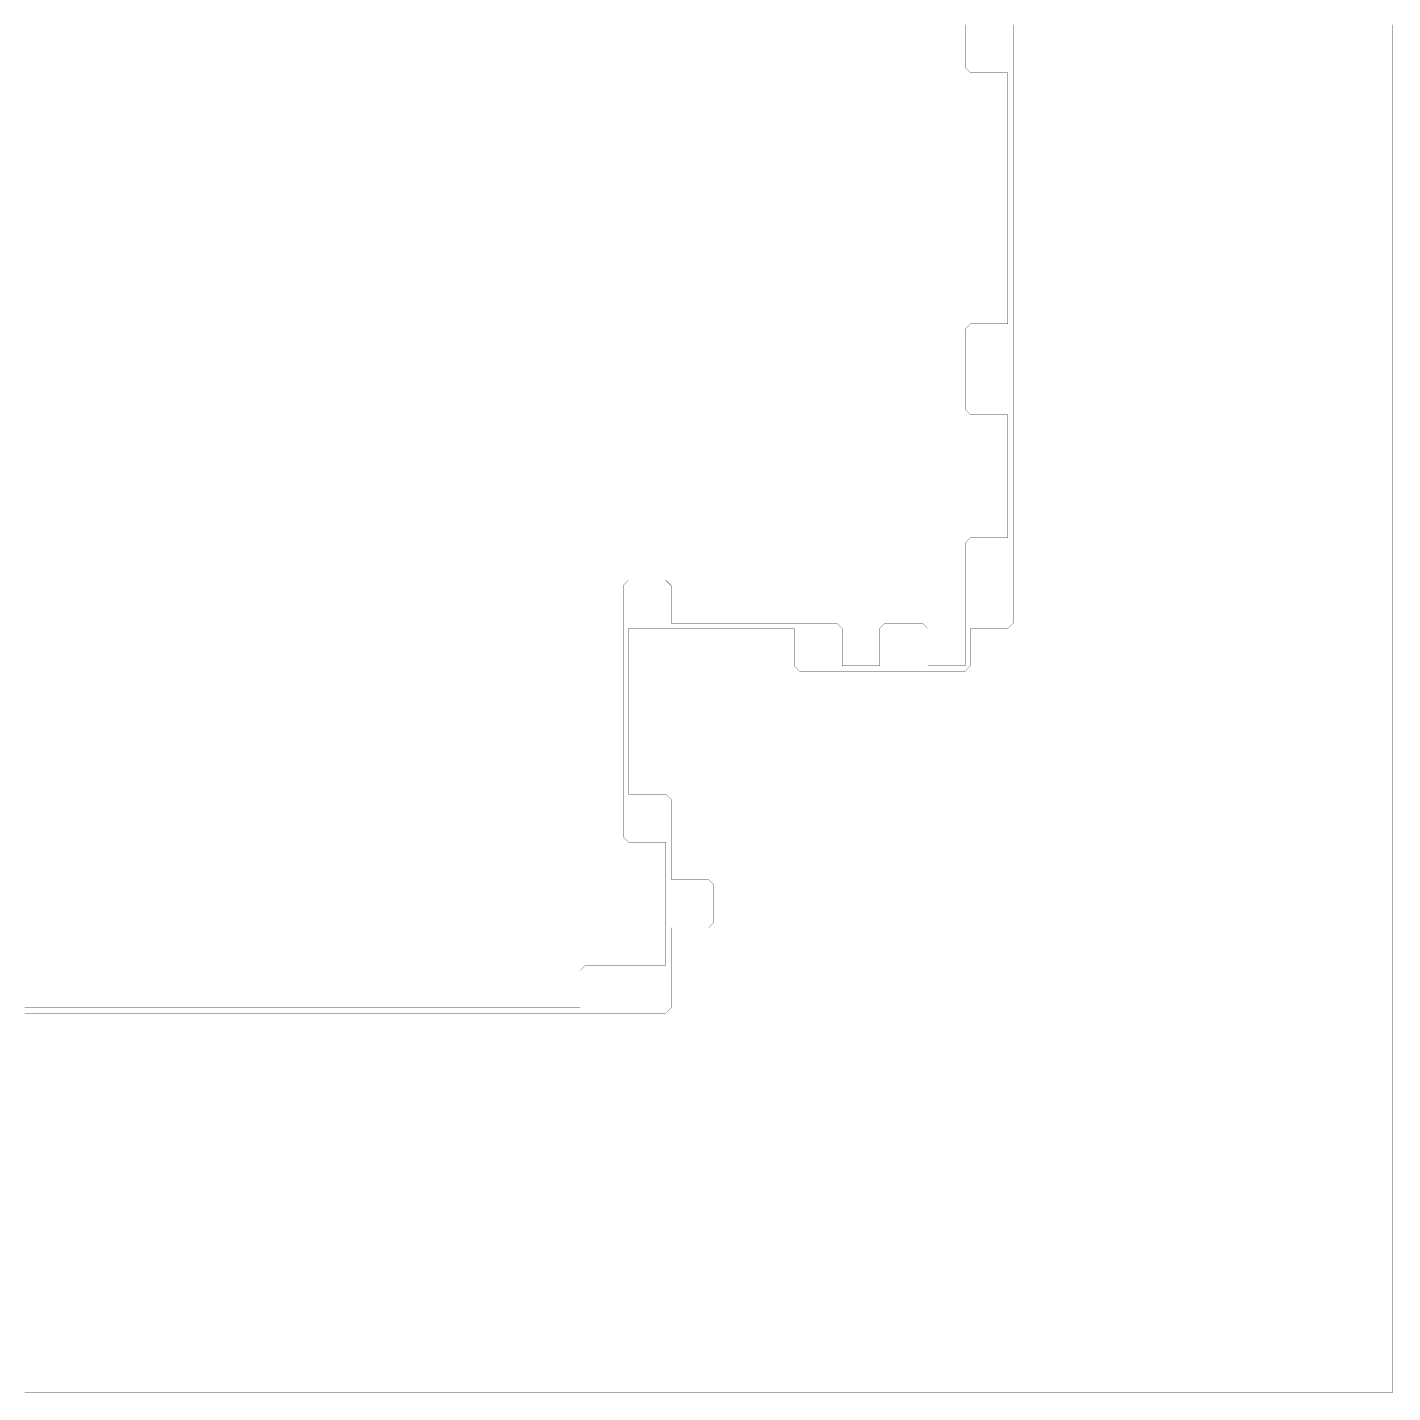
# Model space of a CAD drawing. Header units: metres. Extents: x 0 to 4990, y -4990 to 0.
# Drawn here: x 2495 to 4990, y -4990 to -2495 of the extents above; entities that cross this region are included whole.
import ezdxf

# ---------------------------------------------------------------- set-up
doc = ezdxf.new("R2010")
doc.units = ezdxf.units.M
doc.layers.add('conductor', color=1, linetype='Continuous')
doc.layers.add('substrate', color=5, linetype='Continuous')

msp = doc.modelspace()

# ---------------------------------------------------------------- linework, layer by layer
at = {"layer": 'conductor', "const_width": 0.5}
msp.add_lwpolyline([(2490.234375, -4287.109375), (2500, -4287.109375), (2509.765625, -4287.109375), (2519.53125, -4287.109375), (2529.296875, -4287.109375), (2539.0625, -4287.109375), (2548.828125, -4287.109375), (2558.59375, -4287.109375), (2568.359375, -4287.109375), (2578.125, -4287.109375), (2587.890625, -4287.109375), (2597.65625, -4287.109375), (2607.421875, -4287.109375), (2617.1875, -4287.109375), (2626.953125, -4287.109375), (2636.71875, -4287.109375), (2646.484375, -4287.109375), (2656.25, -4287.109375), (2666.015625, -4287.109375), (2675.78125, -4287.109375), (2685.546875, -4287.109375), (2695.3125, -4287.109375), (2705.078125, -4287.109375), (2714.84375, -4287.109375), (2724.609375, -4287.109375), (2734.375, -4287.109375), (2744.140625, -4287.109375), (2753.90625, -4287.109375), (2763.671875, -4287.109375), (2773.4375, -4287.109375), (2783.203125, -4287.109375), (2792.96875, -4287.109375), (2802.734375, -4287.109375), (2812.5, -4287.109375), (2822.265625, -4287.109375), (2832.03125, -4287.109375), (2841.796875, -4287.109375), (2851.5625, -4287.109375), (2861.328125, -4287.109375), (2871.09375, -4287.109375), (2880.859375, -4287.109375), (2890.625, -4287.109375), (2900.390625, -4287.109375), (2910.15625, -4287.109375), (2919.921875, -4287.109375), (2929.6875, -4287.109375), (2939.453125, -4287.109375), (2949.21875, -4287.109375), (2958.984375, -4287.109375), (2968.75, -4287.109375), (2978.515625, -4287.109375), (2988.28125, -4287.109375), (2998.046875, -4287.109375), (3007.8125, -4287.109375), (3017.578125, -4287.109375), (3027.34375, -4287.109375), (3037.109375, -4287.109375), (3046.875, -4287.109375), (3056.640625, -4287.109375), (3066.40625, -4287.109375), (3076.171875, -4287.109375), (3085.9375, -4287.109375), (3095.703125, -4287.109375), (3105.46875, -4287.109375), (3115.234375, -4287.109375), (3125, -4287.109375), (3134.765625, -4287.109375), (3144.53125, -4287.109375), (3154.296875, -4287.109375), (3164.0625, -4287.109375), (3173.828125, -4287.109375), (3183.59375, -4287.109375), (3193.359375, -4287.109375), (3203.125, -4287.109375), (3212.890625, -4287.109375), (3222.65625, -4287.109375), (3232.421875, -4287.109375), (3242.1875, -4287.109375), (3251.953125, -4287.109375), (3261.71875, -4287.109375), (3271.484375, -4287.109375), (3281.25, -4287.109375), (3291.015625, -4287.109375), (3300.78125, -4287.109375), (3310.546875, -4287.109375), (3320.3125, -4287.109375), (3330.078125, -4287.109375), (3339.84375, -4287.109375), (3349.609375, -4287.109375), (3359.375, -4287.109375), (3369.140625, -4287.109375), (3378.90625, -4287.109375), (3388.671875, -4287.109375), (3398.4375, -4287.109375), (3408.203125, -4287.109375), (3417.96875, -4287.109375), (3427.734375, -4287.109375), (3437.5, -4287.109375), (3447.265625, -4287.109375), (3457.03125, -4287.109375), (3466.796875, -4287.109375), (3476.5625, -4287.109375), (3486.328125, -4287.109375), (3496.09375, -4287.109375), (3505.859375, -4287.109375), (3505.859375, -4277.34375), (3505.859375, -4267.578125), (3505.859375, -4257.8125), (3505.859375, -4248.046875), (3505.859375, -4238.28125), (3505.859375, -4228.515625), (3505.859375, -4218.75), (3515.625, -4208.984375), (3525.390625, -4208.984375), (3535.15625, -4208.984375), (3544.921875, -4208.984375), (3554.6875, -4208.984375), (3564.453125, -4208.984375), (3574.21875, -4208.984375), (3583.984375, -4208.984375), (3593.75, -4208.984375), (3603.515625, -4208.984375), (3613.28125, -4208.984375), (3623.046875, -4208.984375), (3632.8125, -4208.984375), (3642.578125, -4208.984375), (3652.34375, -4208.984375), (3662.109375, -4208.984375), (3662.109375, -4199.21875), (3662.109375, -4189.453125), (3662.109375, -4179.6875), (3662.109375, -4169.921875), (3662.109375, -4160.15625), (3662.109375, -4150.390625), (3662.109375, -4140.625), (3662.109375, -4130.859375), (3662.109375, -4121.09375), (3662.109375, -4111.328125), (3662.109375, -4101.5625), (3662.109375, -4091.796875), (3662.109375, -4082.03125), (3662.109375, -4072.265625), (3662.109375, -4062.5), (3662.109375, -4052.734375), (3662.109375, -4042.96875), (3662.109375, -4033.203125), (3662.109375, -4023.4375), (3662.109375, -4013.671875), (3662.109375, -4003.90625), (3662.109375, -3994.140625), (3662.109375, -3984.375), (3652.34375, -3984.375), (3642.578125, -3984.375), (3632.8125, -3984.375), (3623.046875, -3984.375), (3613.28125, -3984.375), (3603.515625, -3984.375), (3593.75, -3984.375), (3583.984375, -3974.609375), (3583.984375, -3964.84375), (3583.984375, -3955.078125), (3583.984375, -3945.3125), (3583.984375, -3935.546875), (3583.984375, -3925.78125), (3583.984375, -3916.015625), (3583.984375, -3906.25), (3583.984375, -3896.484375), (3583.984375, -3886.71875), (3583.984375, -3876.953125), (3583.984375, -3867.1875), (3583.984375, -3857.421875), (3583.984375, -3847.65625), (3583.984375, -3837.890625), (3583.984375, -3828.125), (3583.984375, -3818.359375), (3583.984375, -3808.59375), (3583.984375, -3798.828125), (3583.984375, -3789.0625), (3583.984375, -3779.296875), (3583.984375, -3769.53125), (3583.984375, -3759.765625), (3583.984375, -3750), (3583.984375, -3740.234375), (3583.984375, -3730.46875), (3583.984375, -3720.703125), (3583.984375, -3710.9375), (3583.984375, -3701.171875), (3583.984375, -3691.40625), (3583.984375, -3681.640625), (3583.984375, -3671.875), (3583.984375, -3662.109375), (3583.984375, -3652.34375), (3583.984375, -3642.578125), (3583.984375, -3632.8125), (3583.984375, -3623.046875), (3583.984375, -3613.28125), (3583.984375, -3603.515625), (3583.984375, -3593.75), (3583.984375, -3583.984375), (3583.984375, -3574.21875), (3583.984375, -3564.453125), (3583.984375, -3554.6875), (3583.984375, -3544.921875), (3583.984375, -3535.15625), (3583.984375, -3525.390625), (3583.984375, -3515.625), (3593.75, -3505.859375), (3603.515625, -3505.859375), (3613.28125, -3505.859375), (3623.046875, -3505.859375), (3632.8125, -3505.859375), (3642.578125, -3505.859375), (3652.34375, -3505.859375), (3662.109375, -3505.859375), (3671.875, -3515.625), (3671.875, -3525.390625), (3671.875, -3535.15625), (3671.875, -3544.921875), (3671.875, -3554.6875), (3671.875, -3564.453125), (3671.875, -3574.21875), (3671.875, -3583.984375), (3681.640625, -3583.984375), (3691.40625, -3583.984375), (3701.171875, -3583.984375), (3710.9375, -3583.984375), (3720.703125, -3583.984375), (3730.46875, -3583.984375), (3740.234375, -3583.984375), (3750, -3583.984375), (3759.765625, -3583.984375), (3769.53125, -3583.984375), (3779.296875, -3583.984375), (3789.0625, -3583.984375), (3798.828125, -3583.984375), (3808.59375, -3583.984375), (3818.359375, -3583.984375), (3828.125, -3583.984375), (3837.890625, -3583.984375), (3847.65625, -3583.984375), (3857.421875, -3583.984375), (3867.1875, -3583.984375), (3876.953125, -3583.984375), (3886.71875, -3583.984375), (3896.484375, -3583.984375), (3906.25, -3583.984375), (3916.015625, -3583.984375), (3925.78125, -3583.984375), (3935.546875, -3583.984375), (3945.3125, -3583.984375), (3955.078125, -3583.984375), (3964.84375, -3583.984375), (3974.609375, -3583.984375), (3984.375, -3593.75), (3984.375, -3603.515625), (3984.375, -3613.28125), (3984.375, -3623.046875), (3984.375, -3632.8125), (3984.375, -3642.578125), (3984.375, -3652.34375), (3984.375, -3662.109375), (3994.140625, -3662.109375), (4003.90625, -3662.109375), (4013.671875, -3662.109375), (4023.4375, -3662.109375), (4033.203125, -3662.109375), (4042.96875, -3662.109375), (4052.734375, -3662.109375), (4052.734375, -3652.34375), (4052.734375, -3642.578125), (4052.734375, -3632.8125), (4052.734375, -3623.046875), (4052.734375, -3613.28125), (4052.734375, -3603.515625), (4052.734375, -3593.75), (4062.5, -3583.984375), (4072.265625, -3583.984375), (4082.03125, -3583.984375), (4091.796875, -3583.984375), (4101.5625, -3583.984375), (4111.328125, -3583.984375), (4121.09375, -3583.984375), (4130.859375, -3583.984375), (4140.625, -3593.75), (4140.625, -3603.515625), (4140.625, -3613.28125), (4140.625, -3623.046875), (4140.625, -3632.8125), (4140.625, -3642.578125), (4140.625, -3652.34375), (4140.625, -3662.109375), (4150.390625, -3662.109375), (4160.15625, -3662.109375), (4169.921875, -3662.109375), (4179.6875, -3662.109375), (4189.453125, -3662.109375), (4199.21875, -3662.109375), (4208.984375, -3662.109375), (4208.984375, -3652.34375), (4208.984375, -3642.578125), (4208.984375, -3632.8125), (4208.984375, -3623.046875), (4208.984375, -3613.28125), (4208.984375, -3603.515625), (4208.984375, -3593.75), (4208.984375, -3583.984375), (4208.984375, -3574.21875), (4208.984375, -3564.453125), (4208.984375, -3554.6875), (4208.984375, -3544.921875), (4208.984375, -3535.15625), (4208.984375, -3525.390625), (4208.984375, -3515.625), (4208.984375, -3505.859375), (4208.984375, -3496.09375), (4208.984375, -3486.328125), (4208.984375, -3476.5625), (4208.984375, -3466.796875), (4208.984375, -3457.03125), (4208.984375, -3447.265625), (4208.984375, -3437.5), (4218.75, -3427.734375), (4228.515625, -3427.734375), (4238.28125, -3427.734375), (4248.046875, -3427.734375), (4257.8125, -3427.734375), (4267.578125, -3427.734375), (4277.34375, -3427.734375), (4287.109375, -3427.734375), (4287.109375, -3417.96875), (4287.109375, -3408.203125), (4287.109375, -3398.4375), (4287.109375, -3388.671875), (4287.109375, -3378.90625), (4287.109375, -3369.140625), (4287.109375, -3359.375), (4287.109375, -3349.609375), (4287.109375, -3339.84375), (4287.109375, -3330.078125), (4287.109375, -3320.3125), (4287.109375, -3310.546875), (4287.109375, -3300.78125), (4287.109375, -3291.015625), (4287.109375, -3281.25), (4287.109375, -3271.484375), (4287.109375, -3261.71875), (4287.109375, -3251.953125), (4287.109375, -3242.1875), (4287.109375, -3232.421875), (4287.109375, -3222.65625), (4287.109375, -3212.890625), (4287.109375, -3203.125), (4277.34375, -3203.125), (4267.578125, -3203.125), (4257.8125, -3203.125), (4248.046875, -3203.125), (4238.28125, -3203.125), (4228.515625, -3203.125), (4218.75, -3203.125), (4208.984375, -3193.359375), (4208.984375, -3183.59375), (4208.984375, -3173.828125), (4208.984375, -3164.0625), (4208.984375, -3154.296875), (4208.984375, -3144.53125), (4208.984375, -3134.765625), (4208.984375, -3125), (4208.984375, -3115.234375), (4208.984375, -3105.46875), (4208.984375, -3095.703125), (4208.984375, -3085.9375), (4208.984375, -3076.171875), (4208.984375, -3066.40625), (4208.984375, -3056.640625), (4208.984375, -3046.875), (4218.75, -3037.109375), (4228.515625, -3037.109375), (4238.28125, -3037.109375), (4248.046875, -3037.109375), (4257.8125, -3037.109375), (4267.578125, -3037.109375), (4277.34375, -3037.109375), (4287.109375, -3037.109375), (4287.109375, -3027.34375), (4287.109375, -3017.578125), (4287.109375, -3007.8125), (4287.109375, -2998.046875), (4287.109375, -2988.28125), (4287.109375, -2978.515625), (4287.109375, -2968.75), (4287.109375, -2958.984375), (4287.109375, -2949.21875), (4287.109375, -2939.453125), (4287.109375, -2929.6875), (4287.109375, -2919.921875), (4287.109375, -2910.15625), (4287.109375, -2900.390625), (4287.109375, -2890.625), (4287.109375, -2880.859375), (4287.109375, -2871.09375), (4287.109375, -2861.328125), (4287.109375, -2851.5625), (4287.109375, -2841.796875), (4287.109375, -2832.03125), (4287.109375, -2822.265625), (4287.109375, -2812.5), (4287.109375, -2802.734375), (4287.109375, -2792.96875), (4287.109375, -2783.203125), (4287.109375, -2773.4375), (4287.109375, -2763.671875), (4287.109375, -2753.90625), (4287.109375, -2744.140625), (4287.109375, -2734.375), (4287.109375, -2724.609375), (4287.109375, -2714.84375), (4287.109375, -2705.078125), (4287.109375, -2695.3125), (4287.109375, -2685.546875), (4287.109375, -2675.78125), (4287.109375, -2666.015625), (4287.109375, -2656.25), (4287.109375, -2646.484375), (4287.109375, -2636.71875), (4287.109375, -2626.953125), (4287.109375, -2617.1875), (4287.109375, -2607.421875), (4287.109375, -2597.65625), (4287.109375, -2587.890625), (4287.109375, -2578.125), (4277.34375, -2578.125), (4267.578125, -2578.125), (4257.8125, -2578.125), (4248.046875, -2578.125), (4238.28125, -2578.125), (4228.515625, -2578.125), (4218.75, -2578.125), (4208.984375, -2568.359375), (4208.984375, -2558.59375), (4208.984375, -2548.828125), (4208.984375, -2539.0625), (4208.984375, -2529.296875), (4208.984375, -2519.53125), (4208.984375, -2509.765625), (4208.984375, -2500), (4208.984375, -2490.234375)], dxfattribs=at)
at = {"layer": 'substrate', "const_width": 0.5}
for points in [[(2490.234375, -4990.234375), (2500, -4990.234375), (2509.765625, -4990.234375), (2519.53125, -4990.234375), (2529.296875, -4990.234375), (2539.0625, -4990.234375), (2548.828125, -4990.234375), (2558.59375, -4990.234375), (2568.359375, -4990.234375), (2578.125, -4990.234375), (2587.890625, -4990.234375), (2597.65625, -4990.234375), (2607.421875, -4990.234375), (2617.1875, -4990.234375), (2626.953125, -4990.234375), (2636.71875, -4990.234375), (2646.484375, -4990.234375), (2656.25, -4990.234375), (2666.015625, -4990.234375), (2675.78125, -4990.234375), (2685.546875, -4990.234375), (2695.3125, -4990.234375), (2705.078125, -4990.234375), (2714.84375, -4990.234375), (2724.609375, -4990.234375), (2734.375, -4990.234375), (2744.140625, -4990.234375), (2753.90625, -4990.234375), (2763.671875, -4990.234375), (2773.4375, -4990.234375), (2783.203125, -4990.234375), (2792.96875, -4990.234375), (2802.734375, -4990.234375), (2812.5, -4990.234375), (2822.265625, -4990.234375), (2832.03125, -4990.234375), (2841.796875, -4990.234375), (2851.5625, -4990.234375), (2861.328125, -4990.234375), (2871.09375, -4990.234375), (2880.859375, -4990.234375), (2890.625, -4990.234375), (2900.390625, -4990.234375), (2910.15625, -4990.234375), (2919.921875, -4990.234375), (2929.6875, -4990.234375), (2939.453125, -4990.234375), (2949.21875, -4990.234375), (2958.984375, -4990.234375), (2968.75, -4990.234375), (2978.515625, -4990.234375), (2988.28125, -4990.234375), (2998.046875, -4990.234375), (3007.8125, -4990.234375), (3017.578125, -4990.234375), (3027.34375, -4990.234375), (3037.109375, -4990.234375), (3046.875, -4990.234375), (3056.640625, -4990.234375), (3066.40625, -4990.234375), (3076.171875, -4990.234375), (3085.9375, -4990.234375), (3095.703125, -4990.234375), (3105.46875, -4990.234375), (3115.234375, -4990.234375), (3125, -4990.234375), (3134.765625, -4990.234375), (3144.53125, -4990.234375), (3154.296875, -4990.234375), (3164.0625, -4990.234375), (3173.828125, -4990.234375), (3183.59375, -4990.234375), (3193.359375, -4990.234375), (3203.125, -4990.234375), (3212.890625, -4990.234375), (3222.65625, -4990.234375), (3232.421875, -4990.234375), (3242.1875, -4990.234375), (3251.953125, -4990.234375), (3261.71875, -4990.234375), (3271.484375, -4990.234375), (3281.25, -4990.234375), (3291.015625, -4990.234375), (3300.78125, -4990.234375), (3310.546875, -4990.234375), (3320.3125, -4990.234375), (3330.078125, -4990.234375), (3339.84375, -4990.234375), (3349.609375, -4990.234375), (3359.375, -4990.234375), (3369.140625, -4990.234375), (3378.90625, -4990.234375), (3388.671875, -4990.234375), (3398.4375, -4990.234375), (3408.203125, -4990.234375), (3417.96875, -4990.234375), (3427.734375, -4990.234375), (3437.5, -4990.234375), (3447.265625, -4990.234375), (3457.03125, -4990.234375), (3466.796875, -4990.234375), (3476.5625, -4990.234375), (3486.328125, -4990.234375), (3496.09375, -4990.234375), (3505.859375, -4990.234375), (3515.625, -4990.234375), (3525.390625, -4990.234375), (3535.15625, -4990.234375), (3544.921875, -4990.234375), (3554.6875, -4990.234375), (3564.453125, -4990.234375), (3574.21875, -4990.234375), (3583.984375, -4990.234375), (3593.75, -4990.234375), (3603.515625, -4990.234375), (3613.28125, -4990.234375), (3623.046875, -4990.234375), (3632.8125, -4990.234375), (3642.578125, -4990.234375), (3652.34375, -4990.234375), (3662.109375, -4990.234375), (3671.875, -4990.234375), (3681.640625, -4990.234375), (3691.40625, -4990.234375), (3701.171875, -4990.234375), (3710.9375, -4990.234375), (3720.703125, -4990.234375), (3730.46875, -4990.234375), (3740.234375, -4990.234375), (3750, -4990.234375), (3759.765625, -4990.234375), (3769.53125, -4990.234375), (3779.296875, -4990.234375), (3789.0625, -4990.234375), (3798.828125, -4990.234375), (3808.59375, -4990.234375), (3818.359375, -4990.234375), (3828.125, -4990.234375), (3837.890625, -4990.234375), (3847.65625, -4990.234375), (3857.421875, -4990.234375), (3867.1875, -4990.234375), (3876.953125, -4990.234375), (3886.71875, -4990.234375), (3896.484375, -4990.234375), (3906.25, -4990.234375), (3916.015625, -4990.234375), (3925.78125, -4990.234375), (3935.546875, -4990.234375), (3945.3125, -4990.234375), (3955.078125, -4990.234375), (3964.84375, -4990.234375), (3974.609375, -4990.234375), (3984.375, -4990.234375), (3994.140625, -4990.234375), (4003.90625, -4990.234375), (4013.671875, -4990.234375), (4023.4375, -4990.234375), (4033.203125, -4990.234375), (4042.96875, -4990.234375), (4052.734375, -4990.234375), (4062.5, -4990.234375), (4072.265625, -4990.234375), (4082.03125, -4990.234375), (4091.796875, -4990.234375), (4101.5625, -4990.234375), (4111.328125, -4990.234375), (4121.09375, -4990.234375), (4130.859375, -4990.234375), (4140.625, -4990.234375), (4150.390625, -4990.234375), (4160.15625, -4990.234375), (4169.921875, -4990.234375), (4179.6875, -4990.234375), (4189.453125, -4990.234375), (4199.21875, -4990.234375), (4208.984375, -4990.234375), (4218.75, -4990.234375), (4228.515625, -4990.234375), (4238.28125, -4990.234375), (4248.046875, -4990.234375), (4257.8125, -4990.234375), (4267.578125, -4990.234375), (4277.34375, -4990.234375), (4287.109375, -4990.234375), (4296.875, -4990.234375), (4306.640625, -4990.234375), (4316.40625, -4990.234375), (4326.171875, -4990.234375), (4335.9375, -4990.234375), (4345.703125, -4990.234375), (4355.46875, -4990.234375), (4365.234375, -4990.234375), (4375, -4990.234375), (4384.765625, -4990.234375), (4394.53125, -4990.234375), (4404.296875, -4990.234375), (4414.0625, -4990.234375), (4423.828125, -4990.234375), (4433.59375, -4990.234375), (4443.359375, -4990.234375), (4453.125, -4990.234375), (4462.890625, -4990.234375), (4472.65625, -4990.234375), (4482.421875, -4990.234375), (4492.1875, -4990.234375), (4501.953125, -4990.234375), (4511.71875, -4990.234375), (4521.484375, -4990.234375), (4531.25, -4990.234375), (4541.015625, -4990.234375), (4550.78125, -4990.234375), (4560.546875, -4990.234375), (4570.3125, -4990.234375), (4580.078125, -4990.234375), (4589.84375, -4990.234375), (4599.609375, -4990.234375), (4609.375, -4990.234375), (4619.140625, -4990.234375), (4628.90625, -4990.234375), (4638.671875, -4990.234375), (4648.4375, -4990.234375), (4658.203125, -4990.234375), (4667.96875, -4990.234375), (4677.734375, -4990.234375), (4687.5, -4990.234375), (4697.265625, -4990.234375), (4707.03125, -4990.234375), (4716.796875, -4990.234375), (4726.5625, -4990.234375), (4736.328125, -4990.234375), (4746.09375, -4990.234375), (4755.859375, -4990.234375), (4765.625, -4990.234375), (4775.390625, -4990.234375), (4785.15625, -4990.234375), (4794.921875, -4990.234375), (4804.6875, -4990.234375), (4814.453125, -4990.234375), (4824.21875, -4990.234375), (4833.984375, -4990.234375), (4843.75, -4990.234375), (4853.515625, -4990.234375), (4863.28125, -4990.234375), (4873.046875, -4990.234375), (4882.8125, -4990.234375), (4892.578125, -4990.234375), (4902.34375, -4990.234375), (4912.109375, -4990.234375), (4921.875, -4990.234375), (4931.640625, -4990.234375), (4941.40625, -4990.234375), (4951.171875, -4990.234375), (4960.9375, -4990.234375), (4970.703125, -4990.234375), (4980.46875, -4990.234375), (4990.234375, -4990.234375), (4990.234375, -4980.46875), (4990.234375, -4970.703125), (4990.234375, -4960.9375), (4990.234375, -4951.171875), (4990.234375, -4941.40625), (4990.234375, -4931.640625), (4990.234375, -4921.875), (4990.234375, -4912.109375), (4990.234375, -4902.34375), (4990.234375, -4892.578125), (4990.234375, -4882.8125), (4990.234375, -4873.046875), (4990.234375, -4863.28125), (4990.234375, -4853.515625), (4990.234375, -4843.75), (4990.234375, -4833.984375), (4990.234375, -4824.21875), (4990.234375, -4814.453125), (4990.234375, -4804.6875), (4990.234375, -4794.921875), (4990.234375, -4785.15625), (4990.234375, -4775.390625), (4990.234375, -4765.625), (4990.234375, -4755.859375), (4990.234375, -4746.09375), (4990.234375, -4736.328125), (4990.234375, -4726.5625), (4990.234375, -4716.796875), (4990.234375, -4707.03125), (4990.234375, -4697.265625), (4990.234375, -4687.5), (4990.234375, -4677.734375), (4990.234375, -4667.96875), (4990.234375, -4658.203125), (4990.234375, -4648.4375), (4990.234375, -4638.671875), (4990.234375, -4628.90625), (4990.234375, -4619.140625), (4990.234375, -4609.375), (4990.234375, -4599.609375), (4990.234375, -4589.84375), (4990.234375, -4580.078125), (4990.234375, -4570.3125), (4990.234375, -4560.546875), (4990.234375, -4550.78125), (4990.234375, -4541.015625), (4990.234375, -4531.25), (4990.234375, -4521.484375), (4990.234375, -4511.71875), (4990.234375, -4501.953125), (4990.234375, -4492.1875), (4990.234375, -4482.421875), (4990.234375, -4472.65625), (4990.234375, -4462.890625), (4990.234375, -4453.125), (4990.234375, -4443.359375), (4990.234375, -4433.59375), (4990.234375, -4423.828125), (4990.234375, -4414.0625), (4990.234375, -4404.296875), (4990.234375, -4394.53125), (4990.234375, -4384.765625), (4990.234375, -4375), (4990.234375, -4365.234375), (4990.234375, -4355.46875), (4990.234375, -4345.703125), (4990.234375, -4335.9375), (4990.234375, -4326.171875), (4990.234375, -4316.40625), (4990.234375, -4306.640625), (4990.234375, -4296.875), (4990.234375, -4287.109375), (4990.234375, -4277.34375), (4990.234375, -4267.578125), (4990.234375, -4257.8125), (4990.234375, -4248.046875), (4990.234375, -4238.28125), (4990.234375, -4228.515625), (4990.234375, -4218.75), (4990.234375, -4208.984375), (4990.234375, -4199.21875), (4990.234375, -4189.453125), (4990.234375, -4179.6875), (4990.234375, -4169.921875), (4990.234375, -4160.15625), (4990.234375, -4150.390625), (4990.234375, -4140.625), (4990.234375, -4130.859375), (4990.234375, -4121.09375), (4990.234375, -4111.328125), (4990.234375, -4101.5625), (4990.234375, -4091.796875), (4990.234375, -4082.03125), (4990.234375, -4072.265625), (4990.234375, -4062.5), (4990.234375, -4052.734375), (4990.234375, -4042.96875), (4990.234375, -4033.203125), (4990.234375, -4023.4375), (4990.234375, -4013.671875), (4990.234375, -4003.90625), (4990.234375, -3994.140625), (4990.234375, -3984.375), (4990.234375, -3974.609375), (4990.234375, -3964.84375), (4990.234375, -3955.078125), (4990.234375, -3945.3125), (4990.234375, -3935.546875), (4990.234375, -3925.78125), (4990.234375, -3916.015625), (4990.234375, -3906.25), (4990.234375, -3896.484375), (4990.234375, -3886.71875), (4990.234375, -3876.953125), (4990.234375, -3867.1875), (4990.234375, -3857.421875), (4990.234375, -3847.65625), (4990.234375, -3837.890625), (4990.234375, -3828.125), (4990.234375, -3818.359375), (4990.234375, -3808.59375), (4990.234375, -3798.828125), (4990.234375, -3789.0625), (4990.234375, -3779.296875), (4990.234375, -3769.53125), (4990.234375, -3759.765625), (4990.234375, -3750), (4990.234375, -3740.234375), (4990.234375, -3730.46875), (4990.234375, -3720.703125), (4990.234375, -3710.9375), (4990.234375, -3701.171875), (4990.234375, -3691.40625), (4990.234375, -3681.640625), (4990.234375, -3671.875), (4990.234375, -3662.109375), (4990.234375, -3652.34375), (4990.234375, -3642.578125), (4990.234375, -3632.8125), (4990.234375, -3623.046875), (4990.234375, -3613.28125), (4990.234375, -3603.515625), (4990.234375, -3593.75), (4990.234375, -3583.984375), (4990.234375, -3574.21875), (4990.234375, -3564.453125), (4990.234375, -3554.6875), (4990.234375, -3544.921875), (4990.234375, -3535.15625), (4990.234375, -3525.390625), (4990.234375, -3515.625), (4990.234375, -3505.859375), (4990.234375, -3496.09375), (4990.234375, -3486.328125), (4990.234375, -3476.5625), (4990.234375, -3466.796875), (4990.234375, -3457.03125), (4990.234375, -3447.265625), (4990.234375, -3437.5), (4990.234375, -3427.734375), (4990.234375, -3417.96875), (4990.234375, -3408.203125), (4990.234375, -3398.4375), (4990.234375, -3388.671875), (4990.234375, -3378.90625), (4990.234375, -3369.140625), (4990.234375, -3359.375), (4990.234375, -3349.609375), (4990.234375, -3339.84375), (4990.234375, -3330.078125), (4990.234375, -3320.3125), (4990.234375, -3310.546875), (4990.234375, -3300.78125), (4990.234375, -3291.015625), (4990.234375, -3281.25), (4990.234375, -3271.484375), (4990.234375, -3261.71875), (4990.234375, -3251.953125), (4990.234375, -3242.1875), (4990.234375, -3232.421875), (4990.234375, -3222.65625), (4990.234375, -3212.890625), (4990.234375, -3203.125), (4990.234375, -3193.359375), (4990.234375, -3183.59375), (4990.234375, -3173.828125), (4990.234375, -3164.0625), (4990.234375, -3154.296875), (4990.234375, -3144.53125), (4990.234375, -3134.765625), (4990.234375, -3125), (4990.234375, -3115.234375), (4990.234375, -3105.46875), (4990.234375, -3095.703125), (4990.234375, -3085.9375), (4990.234375, -3076.171875), (4990.234375, -3066.40625), (4990.234375, -3056.640625), (4990.234375, -3046.875), (4990.234375, -3037.109375), (4990.234375, -3027.34375), (4990.234375, -3017.578125), (4990.234375, -3007.8125), (4990.234375, -2998.046875), (4990.234375, -2988.28125), (4990.234375, -2978.515625), (4990.234375, -2968.75), (4990.234375, -2958.984375), (4990.234375, -2949.21875), (4990.234375, -2939.453125), (4990.234375, -2929.6875), (4990.234375, -2919.921875), (4990.234375, -2910.15625), (4990.234375, -2900.390625), (4990.234375, -2890.625), (4990.234375, -2880.859375), (4990.234375, -2871.09375), (4990.234375, -2861.328125), (4990.234375, -2851.5625), (4990.234375, -2841.796875), (4990.234375, -2832.03125), (4990.234375, -2822.265625), (4990.234375, -2812.5), (4990.234375, -2802.734375), (4990.234375, -2792.96875), (4990.234375, -2783.203125), (4990.234375, -2773.4375), (4990.234375, -2763.671875), (4990.234375, -2753.90625), (4990.234375, -2744.140625), (4990.234375, -2734.375), (4990.234375, -2724.609375), (4990.234375, -2714.84375), (4990.234375, -2705.078125), (4990.234375, -2695.3125), (4990.234375, -2685.546875), (4990.234375, -2675.78125), (4990.234375, -2666.015625), (4990.234375, -2656.25), (4990.234375, -2646.484375), (4990.234375, -2636.71875), (4990.234375, -2626.953125), (4990.234375, -2617.1875), (4990.234375, -2607.421875), (4990.234375, -2597.65625), (4990.234375, -2587.890625), (4990.234375, -2578.125), (4990.234375, -2568.359375), (4990.234375, -2558.59375), (4990.234375, -2548.828125), (4990.234375, -2539.0625), (4990.234375, -2529.296875), (4990.234375, -2519.53125), (4990.234375, -2509.765625), (4990.234375, -2500), (4990.234375, -2490.234375)], [(4296.875, -2490.234375), (4296.875, -2500), (4296.875, -2509.765625), (4296.875, -2519.53125), (4296.875, -2529.296875), (4296.875, -2539.0625), (4296.875, -2548.828125), (4296.875, -2558.59375), (4296.875, -2568.359375), (4296.875, -2578.125), (4296.875, -2587.890625), (4296.875, -2597.65625), (4296.875, -2607.421875), (4296.875, -2617.1875), (4296.875, -2626.953125), (4296.875, -2636.71875), (4296.875, -2646.484375), (4296.875, -2656.25), (4296.875, -2666.015625), (4296.875, -2675.78125), (4296.875, -2685.546875), (4296.875, -2695.3125), (4296.875, -2705.078125), (4296.875, -2714.84375), (4296.875, -2724.609375), (4296.875, -2734.375), (4296.875, -2744.140625), (4296.875, -2753.90625), (4296.875, -2763.671875), (4296.875, -2773.4375), (4296.875, -2783.203125), (4296.875, -2792.96875), (4296.875, -2802.734375), (4296.875, -2812.5), (4296.875, -2822.265625), (4296.875, -2832.03125), (4296.875, -2841.796875), (4296.875, -2851.5625), (4296.875, -2861.328125), (4296.875, -2871.09375), (4296.875, -2880.859375), (4296.875, -2890.625), (4296.875, -2900.390625), (4296.875, -2910.15625), (4296.875, -2919.921875), (4296.875, -2929.6875), (4296.875, -2939.453125), (4296.875, -2949.21875), (4296.875, -2958.984375), (4296.875, -2968.75), (4296.875, -2978.515625), (4296.875, -2988.28125), (4296.875, -2998.046875), (4296.875, -3007.8125), (4296.875, -3017.578125), (4296.875, -3027.34375), (4296.875, -3037.109375), (4296.875, -3046.875), (4296.875, -3056.640625), (4296.875, -3066.40625), (4296.875, -3076.171875), (4296.875, -3085.9375), (4296.875, -3095.703125), (4296.875, -3105.46875), (4296.875, -3115.234375), (4296.875, -3125), (4296.875, -3134.765625), (4296.875, -3144.53125), (4296.875, -3154.296875), (4296.875, -3164.0625), (4296.875, -3173.828125), (4296.875, -3183.59375), (4296.875, -3193.359375), (4296.875, -3203.125), (4296.875, -3212.890625), (4296.875, -3222.65625), (4296.875, -3232.421875), (4296.875, -3242.1875), (4296.875, -3251.953125), (4296.875, -3261.71875), (4296.875, -3271.484375), (4296.875, -3281.25), (4296.875, -3291.015625), (4296.875, -3300.78125), (4296.875, -3310.546875), (4296.875, -3320.3125), (4296.875, -3330.078125), (4296.875, -3339.84375), (4296.875, -3349.609375), (4296.875, -3359.375), (4296.875, -3369.140625), (4296.875, -3378.90625), (4296.875, -3388.671875), (4296.875, -3398.4375), (4296.875, -3408.203125), (4296.875, -3417.96875), (4296.875, -3427.734375), (4296.875, -3437.5), (4296.875, -3447.265625), (4296.875, -3457.03125), (4296.875, -3466.796875), (4296.875, -3476.5625), (4296.875, -3486.328125), (4296.875, -3496.09375), (4296.875, -3505.859375), (4296.875, -3515.625), (4296.875, -3525.390625), (4296.875, -3535.15625), (4296.875, -3544.921875), (4296.875, -3554.6875), (4296.875, -3564.453125), (4296.875, -3574.21875), (4296.875, -3583.984375), (4287.109375, -3593.75), (4277.34375, -3593.75), (4267.578125, -3593.75), (4257.8125, -3593.75), (4248.046875, -3593.75), (4238.28125, -3593.75), (4228.515625, -3593.75), (4218.75, -3593.75), (4218.75, -3603.515625), (4218.75, -3613.28125), (4218.75, -3623.046875), (4218.75, -3632.8125), (4218.75, -3642.578125), (4218.75, -3652.34375), (4218.75, -3662.109375), (4208.984375, -3671.875), (4199.21875, -3671.875), (4189.453125, -3671.875), (4179.6875, -3671.875), (4169.921875, -3671.875), (4160.15625, -3671.875), (4150.390625, -3671.875), (4140.625, -3671.875), (4130.859375, -3671.875), (4121.09375, -3671.875), (4111.328125, -3671.875), (4101.5625, -3671.875), (4091.796875, -3671.875), (4082.03125, -3671.875), (4072.265625, -3671.875), (4062.5, -3671.875), (4052.734375, -3671.875), (4042.96875, -3671.875), (4033.203125, -3671.875), (4023.4375, -3671.875), (4013.671875, -3671.875), (4003.90625, -3671.875), (3994.140625, -3671.875), (3984.375, -3671.875), (3974.609375, -3671.875), (3964.84375, -3671.875), (3955.078125, -3671.875), (3945.3125, -3671.875), (3935.546875, -3671.875), (3925.78125, -3671.875), (3916.015625, -3671.875), (3906.25, -3671.875), (3896.484375, -3662.109375), (3896.484375, -3652.34375), (3896.484375, -3642.578125), (3896.484375, -3632.8125), (3896.484375, -3623.046875), (3896.484375, -3613.28125), (3896.484375, -3603.515625), (3896.484375, -3593.75), (3886.71875, -3593.75), (3876.953125, -3593.75), (3867.1875, -3593.75), (3857.421875, -3593.75), (3847.65625, -3593.75), (3837.890625, -3593.75), (3828.125, -3593.75), (3818.359375, -3593.75), (3808.59375, -3593.75), (3798.828125, -3593.75), (3789.0625, -3593.75), (3779.296875, -3593.75), (3769.53125, -3593.75), (3759.765625, -3593.75), (3750, -3593.75), (3740.234375, -3593.75), (3730.46875, -3593.75), (3720.703125, -3593.75), (3710.9375, -3593.75), (3701.171875, -3593.75), (3691.40625, -3593.75), (3681.640625, -3593.75), (3671.875, -3593.75), (3662.109375, -3593.75), (3652.34375, -3593.75), (3642.578125, -3593.75), (3632.8125, -3593.75), (3623.046875, -3593.75), (3613.28125, -3593.75), (3603.515625, -3593.75), (3593.75, -3593.75), (3593.75, -3603.515625), (3593.75, -3613.28125), (3593.75, -3623.046875), (3593.75, -3632.8125), (3593.75, -3642.578125), (3593.75, -3652.34375), (3593.75, -3662.109375), (3593.75, -3671.875), (3593.75, -3681.640625), (3593.75, -3691.40625), (3593.75, -3701.171875), (3593.75, -3710.9375), (3593.75, -3720.703125), (3593.75, -3730.46875), (3593.75, -3740.234375), (3593.75, -3750), (3593.75, -3759.765625), (3593.75, -3769.53125), (3593.75, -3779.296875), (3593.75, -3789.0625), (3593.75, -3798.828125), (3593.75, -3808.59375), (3593.75, -3818.359375), (3593.75, -3828.125), (3593.75, -3837.890625), (3593.75, -3847.65625), (3593.75, -3857.421875), (3593.75, -3867.1875), (3593.75, -3876.953125), (3593.75, -3886.71875), (3593.75, -3896.484375), (3603.515625, -3896.484375), (3613.28125, -3896.484375), (3623.046875, -3896.484375), (3632.8125, -3896.484375), (3642.578125, -3896.484375), (3652.34375, -3896.484375), (3662.109375, -3896.484375), (3671.875, -3906.25), (3671.875, -3916.015625), (3671.875, -3925.78125), (3671.875, -3935.546875), (3671.875, -3945.3125), (3671.875, -3955.078125), (3671.875, -3964.84375), (3671.875, -3974.609375), (3671.875, -3984.375), (3671.875, -3994.140625), (3671.875, -4003.90625), (3671.875, -4013.671875), (3671.875, -4023.4375), (3671.875, -4033.203125), (3671.875, -4042.96875), (3671.875, -4052.734375), (3681.640625, -4052.734375), (3691.40625, -4052.734375), (3701.171875, -4052.734375), (3710.9375, -4052.734375), (3720.703125, -4052.734375), (3730.46875, -4052.734375), (3740.234375, -4052.734375), (3750, -4062.5), (3750, -4072.265625), (3750, -4082.03125), (3750, -4091.796875), (3750, -4101.5625), (3750, -4111.328125), (3750, -4121.09375), (3750, -4130.859375), (3740.234375, -4140.625), (3730.46875, -4140.625), (3720.703125, -4140.625), (3710.9375, -4140.625), (3701.171875, -4140.625), (3691.40625, -4140.625), (3681.640625, -4140.625), (3671.875, -4140.625), (3671.875, -4150.390625), (3671.875, -4160.15625), (3671.875, -4169.921875), (3671.875, -4179.6875), (3671.875, -4189.453125), (3671.875, -4199.21875), (3671.875, -4208.984375), (3671.875, -4218.75), (3671.875, -4228.515625), (3671.875, -4238.28125), (3671.875, -4248.046875), (3671.875, -4257.8125), (3671.875, -4267.578125), (3671.875, -4277.34375), (3671.875, -4287.109375), (3662.109375, -4296.875), (3652.34375, -4296.875), (3642.578125, -4296.875), (3632.8125, -4296.875), (3623.046875, -4296.875), (3613.28125, -4296.875), (3603.515625, -4296.875), (3593.75, -4296.875), (3583.984375, -4296.875), (3574.21875, -4296.875), (3564.453125, -4296.875), (3554.6875, -4296.875), (3544.921875, -4296.875), (3535.15625, -4296.875), (3525.390625, -4296.875), (3515.625, -4296.875), (3505.859375, -4296.875), (3496.09375, -4296.875), (3486.328125, -4296.875), (3476.5625, -4296.875), (3466.796875, -4296.875), (3457.03125, -4296.875), (3447.265625, -4296.875), (3437.5, -4296.875), (3427.734375, -4296.875), (3417.96875, -4296.875), (3408.203125, -4296.875), (3398.4375, -4296.875), (3388.671875, -4296.875), (3378.90625, -4296.875), (3369.140625, -4296.875), (3359.375, -4296.875), (3349.609375, -4296.875), (3339.84375, -4296.875), (3330.078125, -4296.875), (3320.3125, -4296.875), (3310.546875, -4296.875), (3300.78125, -4296.875), (3291.015625, -4296.875), (3281.25, -4296.875), (3271.484375, -4296.875), (3261.71875, -4296.875), (3251.953125, -4296.875), (3242.1875, -4296.875), (3232.421875, -4296.875), (3222.65625, -4296.875), (3212.890625, -4296.875), (3203.125, -4296.875), (3193.359375, -4296.875), (3183.59375, -4296.875), (3173.828125, -4296.875), (3164.0625, -4296.875), (3154.296875, -4296.875), (3144.53125, -4296.875), (3134.765625, -4296.875), (3125, -4296.875), (3115.234375, -4296.875), (3105.46875, -4296.875), (3095.703125, -4296.875), (3085.9375, -4296.875), (3076.171875, -4296.875), (3066.40625, -4296.875), (3056.640625, -4296.875), (3046.875, -4296.875), (3037.109375, -4296.875), (3027.34375, -4296.875), (3017.578125, -4296.875), (3007.8125, -4296.875), (2998.046875, -4296.875), (2988.28125, -4296.875), (2978.515625, -4296.875), (2968.75, -4296.875), (2958.984375, -4296.875), (2949.21875, -4296.875), (2939.453125, -4296.875), (2929.6875, -4296.875), (2919.921875, -4296.875), (2910.15625, -4296.875), (2900.390625, -4296.875), (2890.625, -4296.875), (2880.859375, -4296.875), (2871.09375, -4296.875), (2861.328125, -4296.875), (2851.5625, -4296.875), (2841.796875, -4296.875), (2832.03125, -4296.875), (2822.265625, -4296.875), (2812.5, -4296.875), (2802.734375, -4296.875), (2792.96875, -4296.875), (2783.203125, -4296.875), (2773.4375, -4296.875), (2763.671875, -4296.875), (2753.90625, -4296.875), (2744.140625, -4296.875), (2734.375, -4296.875), (2724.609375, -4296.875), (2714.84375, -4296.875), (2705.078125, -4296.875), (2695.3125, -4296.875), (2685.546875, -4296.875), (2675.78125, -4296.875), (2666.015625, -4296.875), (2656.25, -4296.875), (2646.484375, -4296.875), (2636.71875, -4296.875), (2626.953125, -4296.875), (2617.1875, -4296.875), (2607.421875, -4296.875), (2597.65625, -4296.875), (2587.890625, -4296.875), (2578.125, -4296.875), (2568.359375, -4296.875), (2558.59375, -4296.875), (2548.828125, -4296.875), (2539.0625, -4296.875), (2529.296875, -4296.875), (2519.53125, -4296.875), (2509.765625, -4296.875), (2500, -4296.875), (2490.234375, -4296.875)]]:
    msp.add_lwpolyline(points, dxfattribs=at)

doc.saveas('drawing.dxf')
